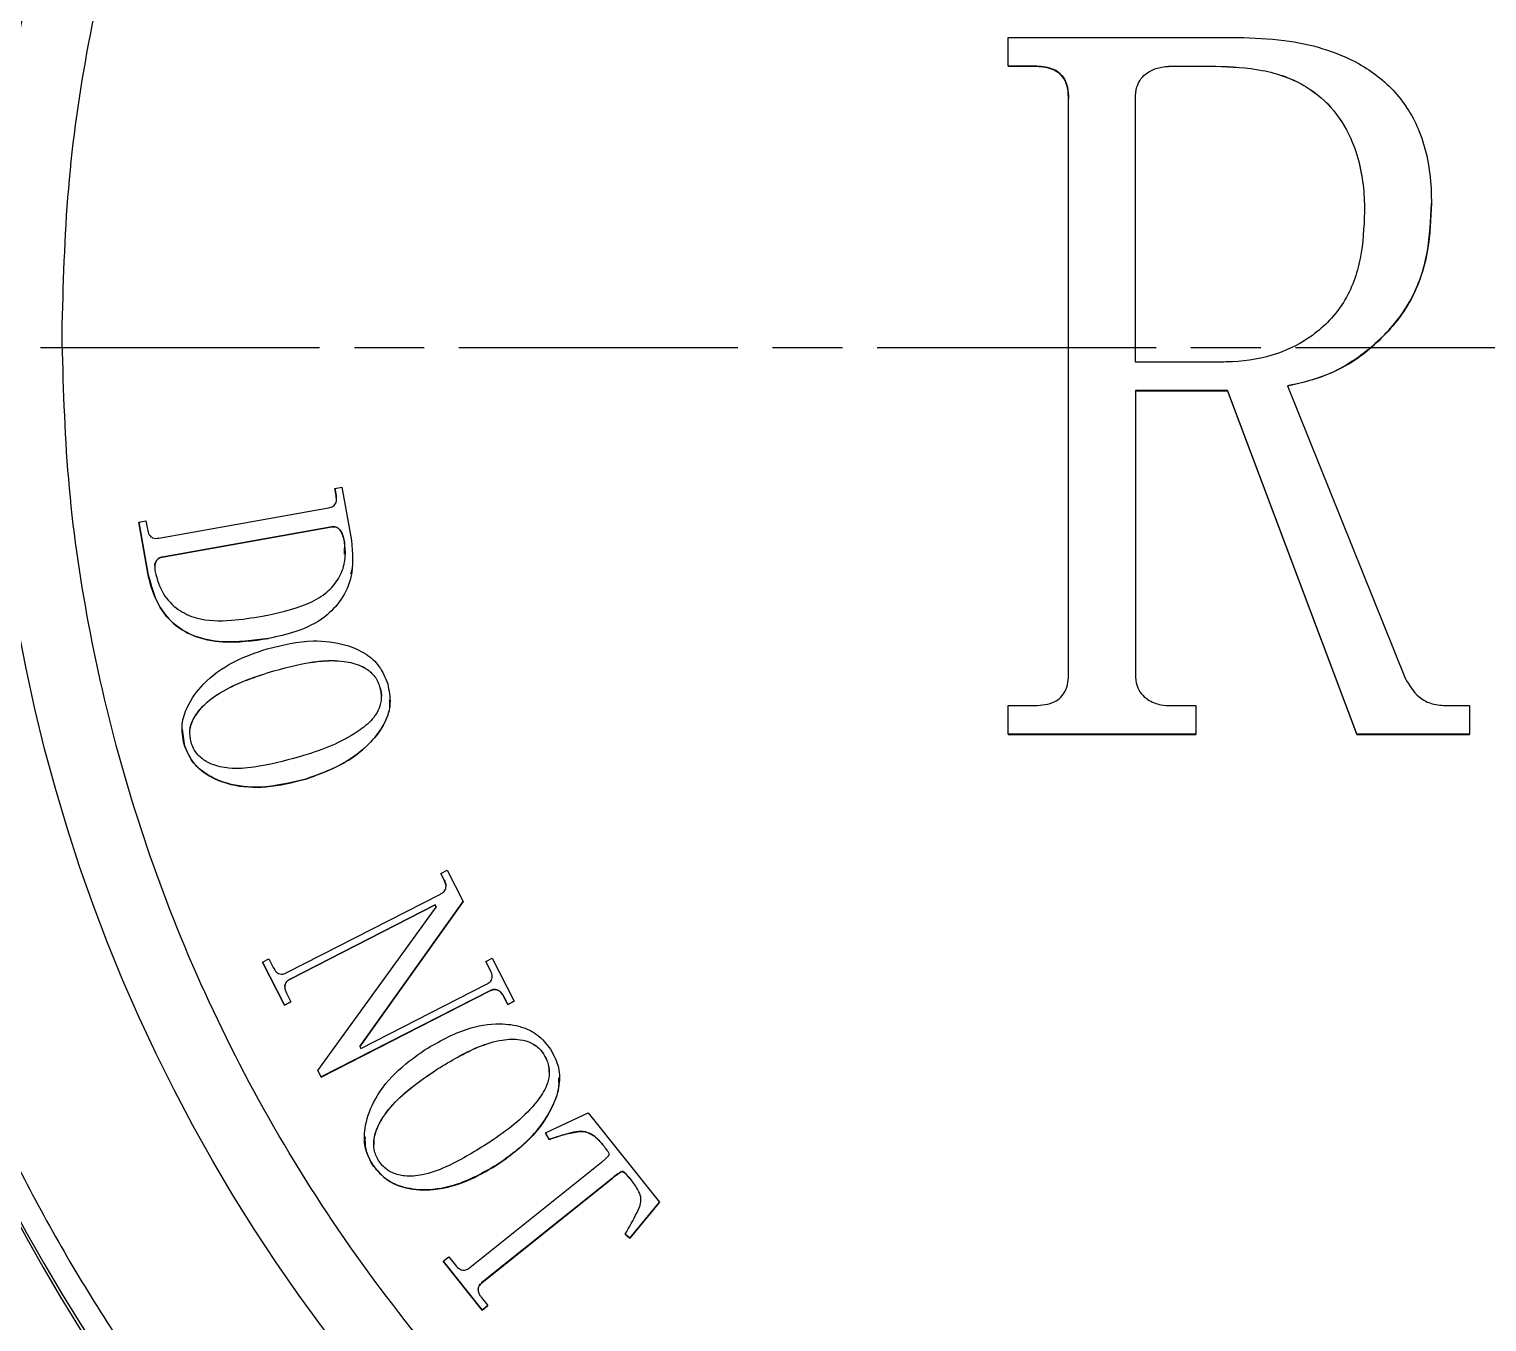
# Model space of a CAD drawing. Header units: millimetres. Extents: x 2404 to 4548, y 1024 to 2541.
# Drawn here: x 3842 to 3904.7, y 2177.4 to 2233.1 of the extents above; entities that cross this region are included whole.
import ezdxf

# ---------------------------------------------------------------- set-up
doc = ezdxf.new("R2010")
doc.units = ezdxf.units.MM
doc.linetypes.add('AM_ISO08W050', pattern=[18, 12, -1.5, 3, -1.5])
doc.layers.add('AM_7', color=4, linetype='AM_ISO08W050', lineweight=25)

msp = doc.modelspace()

# ---------------------------------------------------------------- linework, layer by layer
at = {"color": 7, "linetype": 'Continuous', "lineweight": 25}
for p, q in [((3884.129, 2231.483), (3884.129, 2232.715)), ((3884.129, 2232.715), (3894.018, 2232.715)), ((3885.17, 2231.483), (3884.129, 2231.483)), ((3884.129, 2231.483), (3884.129, 2231.48)), ((3884.129, 2231.48), (3885.17, 2231.48)), ((3885.17, 2231.483), (3885.17, 2231.48)), ((3891.167, 2231.483), (3893.068, 2231.483)), ((3891.167, 2231.483), (3891.167, 2231.48)), ((3891.167, 2231.48), (3893.068, 2231.48)), ((3893.068, 2231.483), (3893.068, 2231.48)), ((3886.73, 2205.335), (3886.73, 2230.096)), ((3889.607, 2218.743), (3889.607, 2230.089)), ((3893.414, 2218.743), (3889.607, 2218.743)), ((3893.568, 2217.51), (3889.607, 2217.51)), ((3889.607, 2217.51), (3889.607, 2205.303)), ((3889.607, 2217.508), (3893.568, 2217.508)), ((3899.136, 2202.715), (3893.568, 2217.51)), ((3893.568, 2217.51), (3893.568, 2217.508)), ((3893.568, 2217.508), (3899.136, 2202.713)), ((3896.15, 2217.715), (3901.216, 2205.136)), ((3855.158, 2213.303), (3855.465, 2213.356)), ((3855.214, 2212.996), (3855.158, 2213.303)), ((3855.158, 2213.303), (3855.158, 2213.3)), ((3855.158, 2213.3), (3855.214, 2212.994)), ((3855.214, 2212.996), (3855.214, 2212.994)), ((3855.214, 2212.994), (3855.215, 2212.777)), ((3855.465, 2213.356), (3855.875, 2211.058)), ((3847.586, 2211.162), (3854.887, 2212.463)), ((3846.727, 2211.852), (3847.033, 2211.906)), ((3847.118, 2209.658), (3846.727, 2211.852)), ((3846.727, 2211.852), (3846.727, 2211.85)), ((3846.727, 2211.85), (3847.118, 2209.656)), ((3847.033, 2211.906), (3847.096, 2211.55)), ((3855.033, 2211.646), (3847.732, 2210.346)), ((3847.732, 2210.343), (3855.033, 2211.644)), ((3855.033, 2211.644), (3855.033, 2211.646)), ((3855.569, 2211.002), (3855.558, 2210.464)), ((3855.569, 2211.002), (3855.569, 2211.004)), ((3847.732, 2210.343), (3847.732, 2210.346)), ((3855.933, 2210.008), (3855.933, 2210.01)), ((3847.118, 2209.658), (3847.118, 2209.656)), ((3857.538, 2204.181), (3857.538, 2204.183)), ((3884.129, 2202.715), (3884.129, 2203.948)), ((3884.129, 2203.948), (3885.17, 2203.948)), ((3891.167, 2203.948), (3892.207, 2203.948)), ((3892.207, 2203.948), (3892.207, 2202.715)), ((3902.95, 2203.948), (3903.99, 2203.948)), ((3903.99, 2203.948), (3903.99, 2202.715)), ((3848.58, 2202.941), (3848.58, 2202.938)), ((3848.592, 2202.94), (3848.67, 2202.285)), ((3892.207, 2202.715), (3884.129, 2202.715)), ((3884.129, 2202.715), (3884.129, 2202.713)), ((3884.129, 2202.713), (3892.207, 2202.713)), ((3892.207, 2202.715), (3892.207, 2202.713)), ((3903.99, 2202.715), (3899.136, 2202.715)), ((3899.136, 2202.715), (3899.136, 2202.713)), ((3899.136, 2202.713), (3903.99, 2202.713)), ((3903.99, 2202.715), (3903.99, 2202.713)), ((3859.718, 2196.719), (3859.995, 2196.861)), ((3859.86, 2196.441), (3859.718, 2196.719)), ((3859.718, 2196.719), (3859.718, 2196.716)), ((3859.718, 2196.716), (3859.86, 2196.439)), ((3859.995, 2196.861), (3860.681, 2195.52)), ((3859.86, 2196.441), (3859.86, 2196.439)), ((3853.091, 2192.454), (3859.702, 2195.836)), ((3860.681, 2195.52), (3856.233, 2189.277)), ((3856.233, 2189.276), (3860.681, 2195.518)), ((3860.681, 2195.52), (3860.681, 2195.518)), ((3859.475, 2195.37), (3853.233, 2192.176)), ((3853.233, 2192.174), (3859.475, 2195.368)), ((3854.432, 2188.239), (3859.523, 2195.278)), ((3859.523, 2195.278), (3859.475, 2195.37)), ((3859.475, 2195.37), (3859.475, 2195.368)), ((3859.475, 2195.368), (3859.522, 2195.277)), ((3852.043, 2192.908), (3852.32, 2193.051)), ((3852.989, 2191.059), (3852.043, 2192.908)), ((3852.043, 2192.908), (3852.043, 2192.906)), ((3852.043, 2192.906), (3852.989, 2191.057)), ((3852.32, 2193.051), (3852.509, 2192.681)), ((3861.658, 2192.927), (3861.935, 2193.07)), ((3861.846, 2192.558), (3861.658, 2192.927)), ((3861.658, 2192.927), (3861.658, 2192.925)), ((3861.658, 2192.925), (3861.846, 2192.555)), ((3861.935, 2193.07), (3862.881, 2191.221)), ((3861.846, 2192.558), (3861.846, 2192.555)), ((3853.233, 2192.176), (3853.233, 2192.174)), ((3861.833, 2191.675), (3854.574, 2187.961)), ((3854.574, 2187.959), (3861.833, 2191.673)), ((3856.281, 2189.185), (3861.69, 2191.953)), ((3861.833, 2191.675), (3861.833, 2191.673)), ((3853.266, 2191.201), (3852.989, 2191.059)), ((3852.989, 2191.057), (3853.266, 2191.199)), ((3852.989, 2191.059), (3852.989, 2191.057)), ((3853.077, 2191.571), (3853.266, 2191.201)), ((3853.266, 2191.201), (3853.266, 2191.199)), ((3862.603, 2191.078), (3862.415, 2191.448)), ((3862.415, 2191.448), (3862.415, 2191.446)), ((3862.415, 2191.446), (3862.603, 2191.076)), ((3862.881, 2191.221), (3862.603, 2191.078)), ((3862.603, 2191.076), (3862.881, 2191.219)), ((3862.603, 2191.078), (3862.603, 2191.076)), ((3862.881, 2191.221), (3862.881, 2191.219)), ((3856.233, 2189.277), (3856.281, 2189.185)), ((3854.574, 2187.961), (3854.432, 2188.239)), ((3854.432, 2188.239), (3854.432, 2188.237)), ((3854.432, 2188.237), (3854.574, 2187.959)), ((3854.574, 2187.961), (3854.574, 2187.959)), ((3864.825, 2187.923), (3864.825, 2187.925)), ((3864.23, 2185.553), (3866.058, 2186.42)), ((3866.058, 2186.42), (3869.136, 2182.577)), ((3856.432, 2185.381), (3856.432, 2185.379)), ((3864.384, 2185.278), (3864.23, 2185.553)), ((3864.23, 2185.553), (3864.23, 2185.551)), ((3864.23, 2185.551), (3864.384, 2185.276)), ((3864.384, 2185.278), (3864.384, 2185.276)), ((3866.747, 2184.979), (3866.747, 2184.977)), ((3860.97, 2179.755), (3866.634, 2184.291)), ((3867.113, 2183.611), (3861.49, 2179.108)), ((3861.49, 2179.106), (3867.113, 2183.609)), ((3867.113, 2183.611), (3867.113, 2183.609)), ((3867.945, 2183.482), (3867.945, 2183.48)), ((3869.136, 2182.577), (3867.859, 2181.022)), ((3867.859, 2181.02), (3869.136, 2182.575)), ((3869.136, 2182.577), (3869.136, 2182.575)), ((3867.859, 2181.022), (3867.657, 2181.192)), ((3867.657, 2181.192), (3867.657, 2181.19)), ((3867.657, 2181.19), (3867.859, 2181.02)), ((3867.859, 2181.022), (3867.859, 2181.02)), ((3859.82, 2180.028), (3860.063, 2180.223)), ((3861.506, 2177.925), (3859.82, 2180.028)), ((3859.82, 2180.028), (3859.82, 2180.026)), ((3859.82, 2180.026), (3861.506, 2177.923)), ((3860.063, 2180.223), (3860.356, 2179.859)), ((3861.49, 2179.108), (3861.49, 2179.106)), ((3861.457, 2178.483), (3861.748, 2178.119)), ((3861.748, 2178.119), (3861.506, 2177.925)), ((3861.506, 2177.923), (3861.748, 2178.117)), ((3861.506, 2177.925), (3861.506, 2177.923)), ((3861.748, 2178.119), (3861.748, 2178.117))]:
    msp.add_line(p, q, dxfattribs=at)
msp.add_circle((3911.921, 2219.952), 71.5, dxfattribs=at)
for centre, start, end in [((3911.921, 2219.95), 190.30617, 259.69396), ((3911.999, 2219.577), 190.52799, 258.6349)]:
    msp.add_arc(centre, 80, start, end, dxfattribs=at)
for points, knots in [([(3843.422, 2219.958), (3843.476, 2222.047), (3843.586, 2226.225), (3844.496, 2232.564), (3845.982, 2238.917), (3848.156, 2245.282), (3850.987, 2251.506), (3854.501, 2257.528), (3858.655, 2263.22), (3863.398, 2268.481), (3868.66, 2273.225), (3874.352, 2277.379), (3880.374, 2280.893), (3886.597, 2283.724), (3892.963, 2285.896), (3899.315, 2287.391), (3905.654, 2288.268), (3911.921, 2288.553), (3918.189, 2288.268), (3924.527, 2287.391), (3930.88, 2285.896), (3937.246, 2283.724), (3943.469, 2280.893), (3949.492, 2277.379), (3955.183, 2273.225), (3960.445, 2268.481), (3965.188, 2263.22), (3969.342, 2257.528), (3972.856, 2251.506), (3975.687, 2245.282), (3977.861, 2238.917), (3979.347, 2232.564), (3980.257, 2226.226), (3980.367, 2222.047), (3980.422, 2219.958)], [0, 0, 0, 0, 0.0291236, 0.0582485, 0.08912, 0.1199941, 0.1519015, 0.1843128, 0.2170688, 0.25, 0.2829312, 0.3156872, 0.3480985, 0.3800059, 0.4108775, 0.4417515, 0.4708745, 0.5, 0.529123, 0.5582485, 0.58912, 0.6199941, 0.6519015, 0.6843128, 0.7170688, 0.75, 0.7829312, 0.8156872, 0.8480985, 0.8800059, 0.9108775, 0.9417515, 0.9708751, 1, 1, 1, 1]), ([(3894.018, 2232.715), (3894.686, 2232.695), (3895.921, 2232.658), (3897.689, 2232.282), (3899.352, 2231.602), (3900.871, 2230.434), (3902.016, 2228.555), (3902.324, 2226.835), (3902.343, 2225.787), (3902.346, 2225.575)], [0, 0, 0, 0, 0.160365, 0.296332, 0.431737, 0.589347, 0.747826, 0.949128, 1, 1, 1, 1]), ([(3886.73, 2230.096), (3886.72, 2230.299), (3886.705, 2230.623), (3886.507, 2231.027), (3886.246, 2231.273), (3885.792, 2231.462), (3885.424, 2231.474), (3885.17, 2231.483)], [0, 0, 0, 0, 0.250411, 0.398556, 0.54744, 0.686236, 1, 1, 1, 1]), ([(3885.17, 2231.48), (3885.417, 2231.473), (3885.786, 2231.461), (3886.246, 2231.273), (3886.508, 2231.021), (3886.689, 2230.65), (3886.725, 2230.33), (3886.729, 2230.125), (3886.73, 2230.093)], [0, 0, 0, 0, 0.304676, 0.455037, 0.606549, 0.74539, 0.96037, 1, 1, 1, 1]), ([(3889.607, 2230.089), (3889.617, 2230.258), (3889.634, 2230.556), (3889.828, 2230.947), (3890.153, 2231.244), (3890.615, 2231.45), (3890.98, 2231.472), (3891.167, 2231.483)], [0, 0, 0, 0, 0.212555, 0.375218, 0.538546, 0.763737, 1, 1, 1, 1]), ([(3889.607, 2230.087), (3889.617, 2230.256), (3889.634, 2230.554), (3889.828, 2230.944), (3890.153, 2231.242), (3890.615, 2231.448), (3890.98, 2231.469), (3891.167, 2231.48)], [0, 0, 0, 0, 0.212555, 0.375218, 0.538546, 0.763737, 1, 1, 1, 1]), ([(3893.068, 2231.483), (3893.737, 2231.454), (3895.082, 2231.398), (3896.891, 2230.768), (3898.211, 2229.614), (3899.134, 2228.015), (3899.442, 2226.469), (3899.464, 2225.448), (3899.47, 2225.203)], [0, 0, 0, 0, 0.196061, 0.394111, 0.547436, 0.700125, 0.928087, 1, 1, 1, 1]), ([(3893.068, 2231.48), (3893.737, 2231.452), (3895.082, 2231.396), (3896.891, 2230.765), (3898.211, 2229.612), (3899.134, 2228.013), (3899.442, 2226.467), (3899.464, 2225.445), (3899.47, 2225.2)], [0, 0, 0, 0, 0.1960612, 0.3941112, 0.5474359, 0.700125, 0.9280873, 1, 1, 1, 1]), ([(3902.346, 2225.575), (3902.32, 2224.907), (3902.259, 2223.386), (3901.475, 2221.102), (3899.764, 2219.242), (3897.915, 2218.096), (3896.636, 2217.82), (3896.15, 2217.715)], [0, 0, 0, 0, 0.183074, 0.416875, 0.642834, 0.864166, 1, 1, 1, 1]), ([(3896.15, 2217.713), (3896.808, 2217.87), (3898.282, 2218.222), (3900.126, 2219.567), (3901.567, 2221.358), (3902.256, 2223.439), (3902.316, 2224.865), (3902.346, 2225.573)], [0, 0, 0, 0, 0.184054, 0.41238, 0.609428, 0.80635, 1, 1, 1, 1]), ([(3899.47, 2225.203), (3899.439, 2224.533), (3899.378, 2223.188), (3898.695, 2221.257), (3897.348, 2219.859), (3895.663, 2218.989), (3894.315, 2218.763), (3893.537, 2218.746), (3893.414, 2218.743)], [0, 0, 0, 0, 0.200351, 0.402646, 0.59747, 0.766762, 0.96323, 1, 1, 1, 1]), ([(3980.422, 2219.958), (3980.367, 2217.869), (3980.257, 2213.691), (3979.347, 2207.352), (3977.861, 2201), (3975.687, 2194.634), (3972.856, 2188.411), (3969.342, 2182.388), (3965.188, 2176.696), (3960.445, 2171.435), (3955.183, 2166.692), (3949.492, 2162.538), (3943.469, 2159.024), (3937.246, 2156.192), (3930.88, 2154.021), (3924.528, 2152.526), (3918.189, 2151.648), (3911.922, 2151.363), (3905.654, 2151.648), (3899.316, 2152.526), (3892.963, 2154.021), (3886.597, 2156.192), (3880.374, 2159.024), (3874.352, 2162.538), (3868.66, 2166.692), (3863.398, 2171.435), (3858.655, 2176.696), (3854.501, 2182.388), (3850.987, 2188.411), (3848.156, 2194.634), (3845.982, 2201), (3844.496, 2207.352), (3843.586, 2213.691), (3843.476, 2217.869), (3843.422, 2219.958)], [0, 0, 0, 0, 0.029124, 0.058248, 0.08912, 0.119994, 0.151902, 0.184313, 0.217069, 0.25, 0.282931, 0.315687, 0.348098, 0.380006, 0.410878, 0.441752, 0.470875, 0.5, 0.529123, 0.558248, 0.58912, 0.619994, 0.651902, 0.684313, 0.717069, 0.75, 0.782931, 0.815687, 0.848098, 0.880006, 0.910878, 0.941752, 0.970875, 1, 1, 1, 1]), ([(3854.887, 2212.463), (3854.959, 2212.481), (3855.063, 2212.508), (3855.169, 2212.602), (3855.221, 2212.703), (3855.234, 2212.839), (3855.221, 2212.941), (3855.214, 2212.996)], [0, 0, 0, 0, 0.3039299, 0.4394116, 0.5752405, 0.7665382, 1, 1, 1, 1]), ([(3847.096, 2211.55), (3847.115, 2211.464), (3847.141, 2211.343), (3847.235, 2211.22), (3847.331, 2211.165), (3847.451, 2211.145), (3847.54, 2211.156), (3847.586, 2211.162)], [0, 0, 0, 0, 0.35696, 0.506296, 0.628832, 0.807113, 1, 1, 1, 1]), ([(3855.875, 2211.058), (3855.919, 2210.525), (3855.993, 2209.642), (3855.481, 2208.498), (3854.673, 2207.646), (3853.553, 2207.108), (3852.703, 2206.926), (3852.307, 2206.842)], [0, 0, 0, 0, 0.251835, 0.417408, 0.583236, 0.805839, 1, 1, 1, 1]), ([(3855.569, 2211.004), (3855.55, 2211.094), (3855.513, 2211.273), (3855.418, 2211.481), (3855.299, 2211.596), (3855.204, 2211.646), (3855.113, 2211.655), (3855.057, 2211.648), (3855.033, 2211.646)], [0, 0, 0, 0, 0.2921955, 0.5874478, 0.7122589, 0.8180509, 0.9240716, 1, 1, 1, 1]), ([(3855.033, 2211.644), (3855.079, 2211.648), (3855.161, 2211.657), (3855.283, 2211.609), (3855.394, 2211.506), (3855.506, 2211.3), (3855.544, 2211.117), (3855.569, 2211.002)], [0, 0, 0, 0, 0.146677, 0.259785, 0.406359, 0.624533, 1, 1, 1, 1]), ([(3852.032, 2207.795), (3852.691, 2207.932), (3853.643, 2208.13), (3854.736, 2208.713), (3855.303, 2209.313), (3855.599, 2210.013), (3855.629, 2210.6), (3855.582, 2210.917), (3855.569, 2211.004)], [0, 0, 0, 0, 0.371772, 0.537551, 0.679482, 0.821953, 0.950737, 1, 1, 1, 1]), ([(3847.732, 2210.346), (3847.682, 2210.333), (3847.594, 2210.311), (3847.492, 2210.217), (3847.424, 2210.088), (3847.398, 2209.911), (3847.415, 2209.782), (3847.424, 2209.712)], [0, 0, 0, 0, 0.193467, 0.335879, 0.508687, 0.733966, 1, 1, 1, 1]), ([(3847.418, 2209.974), (3847.417, 2209.989), (3847.413, 2210.046), (3847.452, 2210.144), (3847.518, 2210.247), (3847.619, 2210.316), (3847.693, 2210.334), (3847.732, 2210.343)], [0, 0, 0, 0, 0.082416, 0.326896, 0.572311, 0.772655, 1, 1, 1, 1]), ([(3855.842, 2209.625), (3855.889, 2209.743), (3855.939, 2209.869), (3855.931, 2210), (3855.931, 2210.008)], [0, 0, 0, 0, 0.945411, 1, 1, 1, 1]), ([(3852.307, 2206.842), (3851.64, 2206.751), (3850.577, 2206.606), (3849.184, 2206.86), (3848.25, 2207.384), (3847.538, 2208.229), (3847.24, 2209.047), (3847.137, 2209.562), (3847.118, 2209.658)], [0, 0, 0, 0, 0.298114, 0.474394, 0.620068, 0.765882, 0.956507, 1, 1, 1, 1]), ([(3847.118, 2209.656), (3847.236, 2209.182), (3847.435, 2208.381), (3848.167, 2207.452), (3849.128, 2206.867), (3850.563, 2206.602), (3851.651, 2206.75), (3852.307, 2206.839)], [0, 0, 0, 0, 0.214788, 0.363839, 0.513204, 0.70643, 1, 1, 1, 1]), ([(3847.424, 2209.712), (3847.518, 2209.382), (3847.698, 2208.752), (3848.375, 2208.059), (3849.39, 2207.59), (3850.659, 2207.587), (3851.594, 2207.729), (3852.032, 2207.795)], [0, 0, 0, 0, 0.179595, 0.343759, 0.495827, 0.763697, 1, 1, 1, 1]), ([(3852.245, 2206.398), (3852.902, 2206.557), (3854.021, 2206.826), (3855.501, 2206.651), (3856.472, 2206.239), (3857.128, 2205.652), (3857.329, 2205.149), (3857.435, 2204.884)], [0, 0, 0, 0, 0.335879, 0.572344, 0.731569, 0.859032, 1, 1, 1, 1]), ([(3848.67, 2202.288), (3848.619, 2202.572), (3848.521, 2203.119), (3848.835, 2204.044), (3849.547, 2205.022), (3850.754, 2205.889), (3851.753, 2206.23), (3852.245, 2206.398)], [0, 0, 0, 0, 0.1423228, 0.273484, 0.4736487, 0.7406336, 1, 1, 1, 1]), ([(3834.196, 2205.818), (3834.723, 2203.322), (3835.785, 2198.285), (3838.324, 2190.908), (3841.593, 2183.666), (3845.655, 2176.687), (3850.467, 2170.084), (3855.96, 2163.99), (3862.053, 2158.498), (3868.656, 2153.686), (3875.635, 2149.623), (3882.877, 2146.354), (3890.254, 2143.815), (3895.292, 2142.753), (3897.788, 2142.227)], [0, 0, 0, 0, 0.079959, 0.161371, 0.244142, 0.328893, 0.414217, 0.5, 0.585778, 0.671102, 0.755858, 0.838624, 0.920039, 1, 1, 1, 1]), ([(3848.971, 2202.378), (3848.94, 2202.547), (3848.88, 2202.877), (3849.072, 2203.423), (3849.531, 2204.038), (3850.676, 2204.853), (3851.779, 2205.207), (3852.529, 2205.447)], [0, 0, 0, 0, 0.098439, 0.192959, 0.327087, 0.54288, 1, 1, 1, 1]), ([(3848.928, 2202.835), (3848.927, 2202.85), (3848.908, 2203.026), (3849.088, 2203.42), (3849.523, 2204.037), (3850.682, 2204.851), (3851.781, 2205.204), (3852.529, 2205.445)], [0, 0, 0, 0, 0.009569, 0.113407, 0.260756, 0.49782, 1, 1, 1, 1]), ([(3852.529, 2205.447), (3853.177, 2205.619), (3854.172, 2205.885), (3855.462, 2205.907), (3856.226, 2205.719), (3856.734, 2205.407), (3856.984, 2205.072), (3857.062, 2204.847), (3857.084, 2204.78)], [0, 0, 0, 0, 0.397346, 0.609831, 0.759517, 0.858592, 0.95839, 1, 1, 1, 1]), ([(3852.529, 2205.445), (3853.177, 2205.617), (3854.172, 2205.882), (3855.462, 2205.905), (3856.226, 2205.716), (3856.734, 2205.405), (3856.984, 2205.07), (3857.062, 2204.844), (3857.084, 2204.778)], [0, 0, 0, 0, 0.3973458, 0.609831, 0.7595167, 0.8585918, 0.95839, 1, 1, 1, 1]), ([(3857.084, 2204.78), (3857.12, 2204.615), (3857.188, 2204.299), (3857.085, 2203.826), (3856.787, 2203.332), (3855.82, 2202.527), (3854.667, 2202.06), (3853.753, 2201.78), (3853.625, 2201.74)], [0, 0, 0, 0, 0.099013, 0.188639, 0.277978, 0.435263, 0.920804, 1, 1, 1, 1]), ([(3857.435, 2204.884), (3857.491, 2204.602), (3857.603, 2204.034), (3857.325, 2203.126), (3856.563, 2202.151), (3855.386, 2201.301), (3854.365, 2200.947), (3853.908, 2200.789)], [0, 0, 0, 0, 0.14267, 0.2869, 0.459199, 0.757548, 1, 1, 1, 1]), ([(3885.17, 2203.948), (3885.467, 2203.96), (3885.884, 2203.977), (3886.357, 2204.238), (3886.6, 2204.548), (3886.718, 2204.933), (3886.726, 2205.21), (3886.73, 2205.335)], [0, 0, 0, 0, 0.364031, 0.510061, 0.655864, 0.843841, 1, 1, 1, 1]), ([(3889.607, 2205.303), (3889.617, 2205.134), (3889.636, 2204.837), (3889.842, 2204.455), (3890.189, 2204.151), (3890.654, 2203.968), (3891.011, 2203.954), (3891.167, 2203.948)], [0, 0, 0, 0, 0.21541, 0.378382, 0.541893, 0.800389, 1, 1, 1, 1]), ([(3901.216, 2205.136), (3901.387, 2204.837), (3901.651, 2204.374), (3902.324, 2204.004), (3902.729, 2203.968), (3902.95, 2203.948)], [0, 0, 0, 0, 0.454509, 0.703285, 1, 1, 1, 1]), ([(3853.908, 2200.787), (3854.541, 2201.02), (3855.644, 2201.425), (3856.791, 2202.386), (3857.358, 2203.249), (3857.558, 2203.833), (3857.524, 2204.129), (3857.518, 2204.179)], [0, 0, 0, 0, 0.382287, 0.665266, 0.83077, 0.971293, 1, 1, 1, 1]), ([(3857.084, 2204.778), (3857.135, 2204.611), (3857.187, 2204.442), (3857.153, 2204.275), (3857.152, 2204.273)], [0, 0, 0, 0, 0.986511, 1, 1, 1, 1]), ([(3853.908, 2200.789), (3853.253, 2200.628), (3852.139, 2200.355), (3850.639, 2200.511), (3849.651, 2200.938), (3848.976, 2201.528), (3848.774, 2202.029), (3848.67, 2202.288)], [0, 0, 0, 0, 0.3332849, 0.5666872, 0.7350111, 0.8630417, 1, 1, 1, 1]), ([(3848.67, 2202.285), (3848.775, 2202.025), (3848.986, 2201.504), (3849.717, 2200.888), (3850.803, 2200.462), (3852.286, 2200.38), (3853.342, 2200.645), (3853.908, 2200.787)], [0, 0, 0, 0, 0.1376412, 0.2762501, 0.4601913, 0.7108533, 1, 1, 1, 1]), ([(3853.625, 2201.74), (3852.979, 2201.566), (3851.989, 2201.298), (3850.701, 2201.203), (3849.92, 2201.371), (3849.387, 2201.674), (3849.093, 2202.03), (3849.002, 2202.287), (3848.971, 2202.378)], [0, 0, 0, 0, 0.386905, 0.5938453, 0.741486, 0.8425466, 0.9443486, 1, 1, 1, 1]), ([(3859.702, 2195.836), (3859.752, 2195.866), (3859.834, 2195.913), (3859.917, 2196.016), (3859.949, 2196.119), (3859.94, 2196.268), (3859.893, 2196.37), (3859.86, 2196.441)], [0, 0, 0, 0, 0.239307, 0.388341, 0.538232, 0.677649, 1, 1, 1, 1]), ([(3859.86, 2196.439), (3859.896, 2196.367), (3859.942, 2196.276), (3859.941, 2196.175), (3859.941, 2196.153)], [0, 0, 0, 0, 0.77993, 1, 1, 1, 1]), ([(3852.509, 2192.681), (3852.551, 2192.608), (3852.61, 2192.503), (3852.736, 2192.407), (3852.85, 2192.382), (3852.973, 2192.4), (3853.052, 2192.436), (3853.091, 2192.454)], [0, 0, 0, 0, 0.3461, 0.493467, 0.642693, 0.820568, 1, 1, 1, 1]), ([(3861.69, 2191.953), (3861.74, 2191.982), (3861.822, 2192.03), (3861.905, 2192.132), (3861.937, 2192.235), (3861.928, 2192.385), (3861.88, 2192.487), (3861.846, 2192.558)], [0, 0, 0, 0, 0.239079, 0.388006, 0.537788, 0.677074, 1, 1, 1, 1]), ([(3853.233, 2192.176), (3853.187, 2192.148), (3853.108, 2192.1), (3853.031, 2191.992), (3852.999, 2191.864), (3853.011, 2191.716), (3853.056, 2191.619), (3853.077, 2191.571)], [0, 0, 0, 0, 0.227355, 0.388209, 0.549679, 0.776891, 1, 1, 1, 1]), ([(3853.011, 2191.859), (3853.011, 2191.878), (3853.011, 2191.938), (3853.055, 2192.029), (3853.134, 2192.117), (3853.2, 2192.154), (3853.233, 2192.174)], [0, 0, 0, 0, 0.137853, 0.446763, 0.713681, 1, 1, 1, 1]), ([(3862.415, 2191.448), (3862.381, 2191.506), (3862.322, 2191.607), (3862.193, 2191.695), (3862.073, 2191.736), (3861.95, 2191.727), (3861.874, 2191.693), (3861.833, 2191.675)], [0, 0, 0, 0, 0.282446, 0.488833, 0.649378, 0.810868, 1, 1, 1, 1]), ([(3861.833, 2191.673), (3861.885, 2191.696), (3861.972, 2191.733), (3862.114, 2191.727), (3862.233, 2191.671), (3862.341, 2191.575), (3862.389, 2191.49), (3862.415, 2191.446)], [0, 0, 0, 0, 0.238616, 0.394312, 0.588667, 0.784076, 1, 1, 1, 1]), ([(3859.046, 2189.141), (3859.631, 2189.478), (3860.632, 2190.053), (3862.101, 2190.302), (3863.147, 2190.176), (3863.936, 2189.801), (3864.27, 2189.375), (3864.445, 2189.152)], [0, 0, 0, 0, 0.336368, 0.574645, 0.731944, 0.859761, 1, 1, 1, 1]), ([(3856.776, 2184.192), (3856.652, 2184.439), (3856.407, 2184.925), (3856.43, 2185.881), (3856.818, 2187.004), (3857.72, 2188.196), (3858.595, 2188.819), (3859.046, 2189.141)], [0, 0, 0, 0, 0.136424, 0.268155, 0.464575, 0.724005, 1, 1, 1, 1]), ([(3859.583, 2188.308), (3860.156, 2188.657), (3861.032, 2189.191), (3862.262, 2189.575), (3863.051, 2189.613), (3863.631, 2189.452), (3863.965, 2189.201), (3864.101, 2189.008), (3864.139, 2188.954)], [0, 0, 0, 0, 0.397528, 0.607391, 0.759995, 0.859904, 0.960457, 1, 1, 1, 1]), ([(3859.583, 2188.306), (3860.156, 2188.655), (3861.032, 2189.188), (3862.262, 2189.573), (3863.051, 2189.611), (3863.631, 2189.45), (3863.965, 2189.199), (3864.101, 2189.006), (3864.139, 2188.952)], [0, 0, 0, 0, 0.397528, 0.607391, 0.759995, 0.859904, 0.960457, 1, 1, 1, 1]), ([(3864.445, 2189.152), (3864.579, 2188.897), (3864.847, 2188.383), (3864.834, 2187.432), (3864.379, 2186.286), (3863.491, 2185.141), (3862.615, 2184.515), (3862.22, 2184.232)], [0, 0, 0, 0, 0.143045, 0.287405, 0.460414, 0.756528, 1, 1, 1, 1]), ([(3864.139, 2188.954), (3864.219, 2188.805), (3864.373, 2188.52), (3864.408, 2188.034), (3864.262, 2187.479), (3863.548, 2186.427), (3862.58, 2185.654), (3861.78, 2185.129), (3861.683, 2185.065)], [0, 0, 0, 0, 0.099186, 0.189605, 0.279846, 0.434014, 0.930829, 1, 1, 1, 1]), ([(3864.139, 2188.952), (3864.224, 2188.803), (3864.365, 2188.558), (3864.37, 2188.277), (3864.372, 2188.167)], [0, 0, 0, 0, 0.606286, 1, 1, 1, 1]), ([(3857.038, 2184.361), (3856.962, 2184.515), (3856.815, 2184.812), (3856.839, 2185.392), (3857.11, 2186.118), (3857.982, 2187.223), (3858.938, 2187.871), (3859.583, 2188.308)], [0, 0, 0, 0, 0.098651, 0.191047, 0.328598, 0.547094, 1, 1, 1, 1]), ([(3856.854, 2185.043), (3856.851, 2185.13), (3856.839, 2185.454), (3857.124, 2186.117), (3857.972, 2187.22), (3858.934, 2187.869), (3859.583, 2188.306)], [0, 0, 0, 0, 0.0593403, 0.219286, 0.4733555, 1, 1, 1, 1]), ([(3862.22, 2184.23), (3862.766, 2184.634), (3863.71, 2185.331), (3864.5, 2186.565), (3864.831, 2187.419), (3864.801, 2187.818), (3864.793, 2187.922)], [0, 0, 0, 0, 0.431051, 0.744676, 0.93349, 1, 1, 1, 1]), ([(3856.458, 2185.38), (3856.456, 2185.205), (3856.451, 2184.782), (3856.656, 2184.408), (3856.776, 2184.19)], [0, 0, 0, 0, 0.415343, 1, 1, 1, 1]), ([(3864.384, 2185.276), (3864.786, 2185.411), (3865.287, 2185.581), (3865.931, 2185.627), (3866.29, 2185.463), (3866.546, 2185.219), (3866.702, 2185.032), (3866.747, 2184.977)], [0, 0, 0, 0, 0.483147, 0.601641, 0.722029, 0.918813, 1, 1, 1, 1]), ([(3866.747, 2184.979), (3866.609, 2185.14), (3866.401, 2185.379), (3866.045, 2185.593), (3865.552, 2185.64), (3865.004, 2185.475), (3864.555, 2185.332), (3864.384, 2185.278)], [0, 0, 0, 0, 0.240793, 0.359777, 0.461711, 0.794413, 1, 1, 1, 1]), ([(3861.683, 2185.065), (3861.113, 2184.714), (3860.239, 2184.177), (3859.032, 2183.723), (3858.236, 2183.664), (3857.639, 2183.804), (3857.253, 2184.061), (3857.094, 2184.284), (3857.038, 2184.361)], [0, 0, 0, 0, 0.386956, 0.593793, 0.740338, 0.842099, 0.944778, 1, 1, 1, 1]), ([(3866.634, 2184.291), (3866.672, 2184.323), (3866.774, 2184.404), (3866.884, 2184.502), (3866.949, 2184.583), (3866.964, 2184.611), (3866.967, 2184.639), (3866.949, 2184.698), (3866.873, 2184.814), (3866.797, 2184.914), (3866.747, 2184.979)], [0, 0, 0, 0, 0.166709, 0.438609, 0.487323, 0.517206, 0.541802, 0.578816, 0.723084, 1, 1, 1, 1]), ([(3862.22, 2184.232), (3861.637, 2183.893), (3860.645, 2183.316), (3859.161, 2183.042), (3858.09, 2183.174), (3857.281, 2183.556), (3856.947, 2183.977), (3856.776, 2184.192)], [0, 0, 0, 0, 0.333528, 0.567546, 0.735799, 0.864912, 1, 1, 1, 1]), ([(3856.776, 2184.19), (3856.98, 2183.942), (3857.365, 2183.474), (3858.322, 2183.11), (3859.567, 2183.056), (3860.951, 2183.469), (3861.824, 2183.993), (3862.22, 2184.23)], [0, 0, 0, 0, 0.157106, 0.296667, 0.493589, 0.770105, 1, 1, 1, 1]), ([(3867.945, 2183.482), (3867.917, 2183.518), (3867.831, 2183.624), (3867.713, 2183.762), (3867.611, 2183.867), (3867.556, 2183.895), (3867.526, 2183.896), (3867.451, 2183.862), (3867.311, 2183.767), (3867.188, 2183.671), (3867.113, 2183.611)], [0, 0, 0, 0, 0.124093, 0.372351, 0.496838, 0.517541, 0.538485, 0.574939, 0.740211, 1, 1, 1, 1]), ([(3867.113, 2183.609), (3867.149, 2183.638), (3867.221, 2183.694), (3867.318, 2183.768), (3867.398, 2183.824), (3867.455, 2183.859), (3867.497, 2183.881), (3867.528, 2183.893), (3867.553, 2183.893), (3867.599, 2183.873), (3867.736, 2183.736), (3867.852, 2183.594), (3867.945, 2183.48)], [0, 0, 0, 0, 0.124075, 0.248161, 0.332872, 0.391478, 0.431352, 0.46131, 0.47999, 0.498634, 0.596811, 1, 1, 1, 1]), ([(3867.657, 2181.192), (3867.831, 2181.5), (3868.075, 2181.932), (3868.318, 2182.45), (3868.346, 2182.764), (3868.227, 2183.104), (3868.056, 2183.333), (3867.945, 2183.482)], [0, 0, 0, 0, 0.417225, 0.587015, 0.664813, 0.781934, 1, 1, 1, 1]), ([(3860.356, 2179.859), (3860.413, 2179.792), (3860.495, 2179.698), (3860.646, 2179.635), (3860.771, 2179.642), (3860.881, 2179.687), (3860.946, 2179.736), (3860.97, 2179.755)], [0, 0, 0, 0, 0.362826, 0.512382, 0.662913, 0.871019, 1, 1, 1, 1]), ([(3861.49, 2179.108), (3861.443, 2179.064), (3861.368, 2178.993), (3861.325, 2178.857), (3861.329, 2178.723), (3861.377, 2178.595), (3861.434, 2178.517), (3861.457, 2178.483)], [0, 0, 0, 0, 0.266956, 0.429529, 0.591357, 0.826533, 1, 1, 1, 1]), ([(3861.331, 2178.805), (3861.33, 2178.813), (3861.325, 2178.861), (3861.352, 2178.945), (3861.412, 2179.037), (3861.464, 2179.083), (3861.49, 2179.106)], [0, 0, 0, 0, 0.0701, 0.409533, 0.711576, 1, 1, 1, 1])]:
    msp.add_open_spline(points, degree=3, knots=knots, dxfattribs=at)
at = {"layer": 'AM_7'}
msp.add_line((3626.499, 2219.361), (4264.716, 2219.361), dxfattribs=at)

doc.saveas('drawing.dxf')
